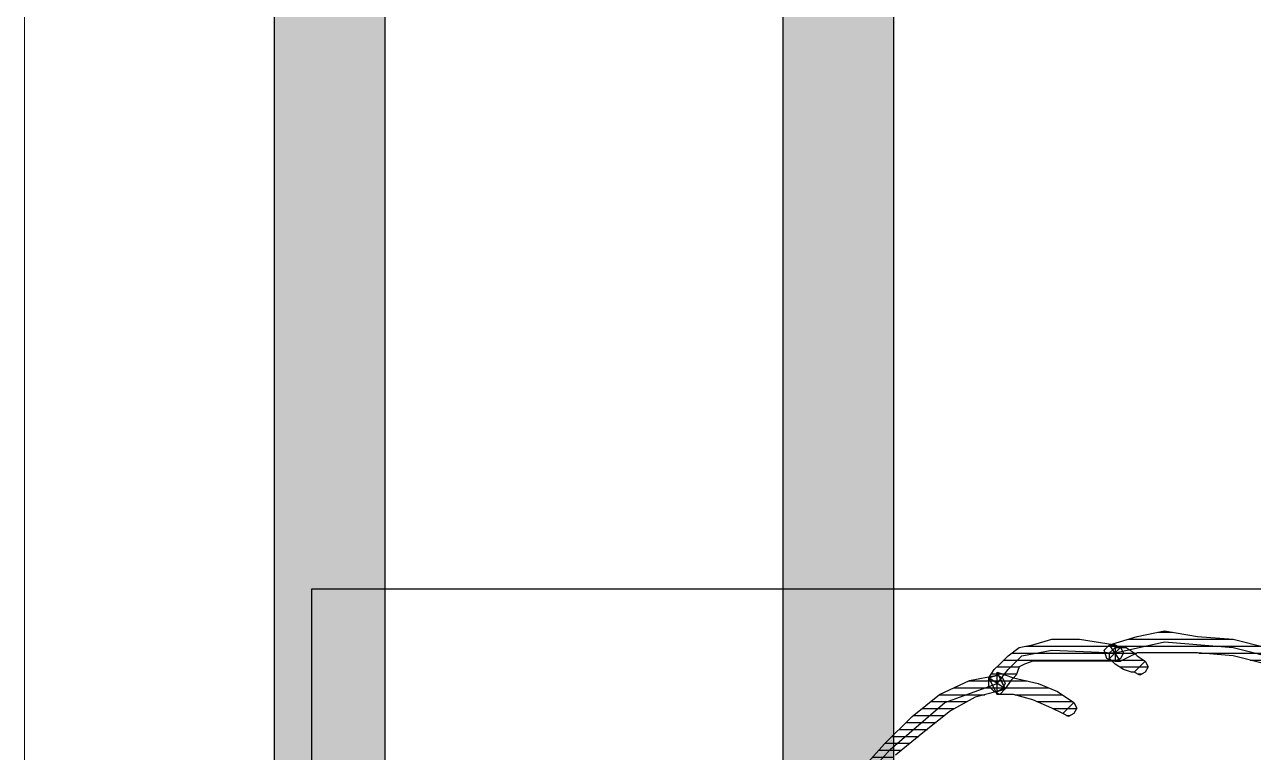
# Model space of a CAD drawing. Extents: x -29316 to 80307, y 54266 to 73016.
# Drawn here: x 21613.97 to 21636.12, y 55467.3 to 55480.42 of the extents above; entities that cross this region are included whole.
import ezdxf

# ---------------------------------------------------------------- set-up
doc = ezdxf.new("R2010")
doc.units = 0
for name, color, linetype in [('İnsan', 50, 'Continuous'), ('mobilya', 107, 'Continuous'), ('OC-Mutfak_Ekipman', 252, 'Continuous')]:
    doc.layers.add(name, color=color, linetype=linetype)
doc.layers.add('PLAN', color=253, linetype='Continuous', lineweight=15)
doc.layers.add('Tezgah', color=7, linetype='Continuous', lineweight=9)
pattern_1 = [(360, (-5108.51305, -673.59423), (1e-16, 0.125), [25])]

# ---------------------------------------------------------------- blocks, each defined once
blk = doc.blocks.new('KULE180')
at = {"layer": 'PLAN'}
h = blk.add_hatch(color=256, dxfattribs=at)
h.dxf.hatch_style = 1
h.paths.add_polyline_path([(35923.748, -112535.869, 0.414209), (35922.749, -112536.869, 0.414214), (35923.749, -112537.869), (36101.749, -112537.869, 0.414214), (36102.749, -112536.869, 0.414214), (36101.749, -112535.869)])
h = blk.add_hatch(color=256, dxfattribs=at)
h.dxf.hatch_style = 1
h.paths.add_polyline_path([(36101.749, -112547.035, 0.414214), (36102.749, -112546.035, 0.414214), (36101.749, -112545.035), (35923.748, -112545.035, 0.414209), (35922.749, -112546.035, 0.414214), (35923.749, -112547.035)])
h.paths.add_polyline_path([(35923.748, -112554.201, 0.414209), (35922.749, -112555.201, 0.414214), (35923.749, -112556.201), (36101.749, -112556.201, 0.414214), (36102.749, -112555.201, 0.414214), (36101.749, -112554.201)])
h.paths.add_polyline_path([(36101.749, -112565.367, 0.414214), (36102.749, -112564.367, 0.414214), (36101.749, -112563.367), (35923.748, -112563.367, 0.414209), (35922.749, -112564.367, 0.414214), (35923.749, -112565.367)])
at = {"layer": 'OC-Mutfak_Ekipman', "lineweight": 15}
blk.add_line((36102.749, -112531.369), (35922.749, -112531.369), dxfattribs=at)
at = {"layer": 'OC-Mutfak_Ekipman'}
for p, q in [((36101.749, -112535.869), (35923.749, -112535.869)), ((35923.749, -112537.869), (36101.749, -112537.869)), ((36101.749, -112545.035), (35923.749, -112545.035)), ((35923.749, -112547.035), (36101.749, -112547.035))]:
    blk.add_line(p, q, dxfattribs=at)
at = {"layer": 'PLAN'}
blk.add_line((35925.749, -112531.369), (36099.749, -112531.369), dxfattribs=at)
blk = doc.blocks.new('A$C2F7A1A77')
at = {"layer": 'mobilya', "color": 3}
blk.add_lwpolyline([(0, 37), (0, 0), (53, 0), (53, 37)], close=True, dxfattribs=at)
blk = doc.blocks.new('InsanKadın')
at = {"layer": 'İnsan'}
h = blk.add_hatch(dxfattribs=at)
h.set_pattern_fill('DC_LINES', scale=0.1, style=0)
h.set_pattern_definition(pattern_1)
edge = h.paths.add_edge_path(flags=0)
edge.add_line((12.499, 1.802), (12.35, 1.852))
edge.add_line((12.35, 1.852), (11.955, 1.951))
edge.add_line((11.955, 1.951), (11.509, 2.199))
edge.add_line((11.509, 2.199), (11.014, 2.597))
edge.add_line((11.014, 2.597), (10.52, 2.994))
edge.add_line((10.52, 2.994), (10.075, 3.491))
edge.add_line((10.075, 3.491), (9.728, 3.938))
edge.add_line((9.728, 3.938), (9.431, 4.286))
edge.add_line((9.431, 4.286), (9.283, 4.484))
edge.add_line((9.283, 4.484), (8.986, 4.286))
edge.add_line((8.986, 4.286), (9.134, 4.087))
edge.add_line((9.134, 4.087), (9.431, 3.739))
edge.add_line((9.431, 3.739), (9.877, 3.292))
edge.add_line((9.877, 3.292), (10.322, 2.795))
edge.add_line((10.322, 2.795), (10.817, 2.299))
edge.add_line((10.817, 2.299), (11.311, 1.901))
edge.add_line((11.311, 1.901), (11.856, 1.653))
edge.add_line((11.856, 1.653), (12.35, 1.554))
edge.add_line((12.35, 1.554), (12.202, 1.603))
edge.add_line((12.202, 1.603), (12.35, 1.554))
edge.add_line((12.35, 1.554), (12.449, 1.603))
edge.add_line((12.449, 1.603), (12.499, 1.703))
edge.add_line((12.499, 1.703), (12.449, 1.802))
edge.add_line((12.449, 1.802), (12.35, 1.852))
h = blk.add_hatch(dxfattribs=at)
h.set_pattern_fill('DC_LINES', scale=0.1, style=0)
h.set_pattern_definition(pattern_1)
edge = h.paths.add_edge_path(flags=0)
edge.add_line((13.538, 2.249), (13.339, 2.15))
edge.add_line((13.339, 2.15), (12.994, 2.001))
edge.add_line((12.994, 2.001), (12.647, 1.901))
edge.add_line((12.647, 1.901), (12.35, 1.901))
edge.add_line((12.35, 1.901), (12.35, 1.504))
edge.add_line((12.35, 1.504), (12.647, 1.603))
edge.add_line((12.647, 1.603), (13.092, 1.703))
edge.add_line((13.092, 1.703), (13.439, 1.852))
edge.add_line((13.439, 1.852), (13.736, 2.05))
h = blk.add_hatch(dxfattribs=at)
h.set_pattern_fill('DC_LINES', scale=0.1, style=0)
h.set_pattern_definition(pattern_1)
edge = h.paths.add_edge_path(flags=0)
edge.add_line((13.736, 2.05), (13.785, 2.15))
edge.add_line((13.785, 2.15), (13.736, 2.249))
edge.add_line((13.736, 2.249), (13.636, 2.299))
edge.add_line((13.636, 2.299), (13.538, 2.249))
h = blk.add_hatch(dxfattribs=at)
h.set_pattern_fill('DC_LINES', scale=0.1, style=0)
h.set_pattern_definition(pattern_1)
edge = h.paths.add_edge_path(flags=0)
edge.add_line((12.35, 1.901), (12.202, 1.603))
edge.add_line((12.202, 1.603), (12.3, 1.454))
edge.add_line((12.3, 1.454), (12.4, 1.355))
edge.add_line((12.4, 1.355), (12.548, 1.206))
edge.add_line((12.548, 1.206), (12.747, 1.057))
edge.add_line((12.747, 1.057), (12.994, 1.007))
edge.add_line((12.994, 1.007), (13.339, 0.908))
edge.add_line((13.339, 0.908), (13.835, 0.908))
edge.add_line((13.835, 0.908), (14.478, 1.007))
edge.add_line((14.478, 1.007), (14.478, 1.305))
edge.add_line((14.478, 1.305), (13.835, 1.305))
edge.add_line((13.835, 1.305), (13.339, 1.305))
edge.add_line((13.339, 1.305), (12.994, 1.305))
edge.add_line((12.994, 1.305), (12.845, 1.355))
edge.add_line((12.845, 1.355), (12.747, 1.404))
edge.add_line((12.747, 1.404), (12.697, 1.554))
edge.add_line((12.697, 1.554), (12.597, 1.653))
edge.add_line((12.597, 1.653), (12.499, 1.802))
edge.add_line((12.499, 1.802), (12.35, 1.504))
edge.add_line((12.35, 1.504), (12.499, 1.802))
edge.add_line((12.499, 1.802), (12.4, 1.901))
edge.add_line((12.4, 1.901), (12.3, 1.852))
edge.add_line((12.3, 1.852), (12.202, 1.752))
edge.add_line((12.202, 1.752), (12.202, 1.603))
h = blk.add_hatch(dxfattribs=at)
h.set_pattern_fill('DC_LINES', scale=0.1, style=0)
h.set_pattern_definition(pattern_1)
edge = h.paths.add_edge_path(flags=0)
edge.add_line((14.577, 1.305), (14.478, 1.305))
edge.add_line((14.478, 1.305), (13.835, 1.305))
edge.add_line((13.835, 1.305), (13.339, 1.305))
edge.add_line((13.339, 1.305), (12.994, 1.305))
edge.add_line((12.994, 1.305), (12.845, 1.355))
edge.add_line((12.845, 1.355), (12.747, 1.404))
edge.add_line((12.747, 1.404), (12.697, 1.554))
edge.add_line((12.697, 1.554), (12.597, 1.653))
edge.add_line((12.597, 1.653), (12.499, 1.802))
edge.add_line((12.499, 1.802), (12.202, 1.603))
edge.add_line((12.202, 1.603), (12.3, 1.454))
edge.add_line((12.3, 1.454), (12.4, 1.355))
edge.add_line((12.4, 1.355), (12.548, 1.206))
edge.add_line((12.548, 1.206), (12.747, 1.057))
edge.add_line((12.747, 1.057), (12.994, 1.007))
edge.add_line((12.994, 1.007), (13.339, 0.908))
edge.add_line((13.339, 0.908), (13.835, 0.908))
edge.add_line((13.835, 0.908), (14.478, 1.007))
edge.add_line((14.478, 1.007), (14.379, 1.007))
edge.add_line((14.379, 1.007), (14.478, 1.007))
edge.add_line((14.478, 1.007), (14.577, 1.057))
edge.add_line((14.577, 1.057), (14.627, 1.156))
edge.add_line((14.627, 1.156), (14.577, 1.255))
edge.add_line((14.577, 1.255), (14.478, 1.305))
h = blk.add_hatch(dxfattribs=at)
h.set_pattern_fill('DC_LINES', scale=0.1, style=0)
h.set_pattern_definition(pattern_1)
edge = h.paths.add_edge_path(flags=0)
edge.add_line((14.478, 1.007), (14.379, 1.007))
edge.add_line((14.379, 1.007), (14.874, 0.858))
edge.add_line((14.874, 0.858), (15.369, 0.759))
edge.add_line((15.369, 0.759), (15.963, 0.858))
edge.add_line((15.963, 0.858), (16.605, 0.908))
edge.add_line((16.605, 0.908), (17.199, 1.057))
edge.add_line((17.199, 1.057), (17.842, 1.206))
edge.add_line((17.842, 1.206), (18.386, 1.404))
edge.add_line((18.386, 1.404), (18.782, 1.554))
edge.add_line((18.782, 1.554), (18.683, 1.852))
edge.add_line((18.683, 1.852), (18.288, 1.703))
edge.add_line((18.288, 1.703), (17.743, 1.504))
edge.add_line((17.743, 1.504), (17.199, 1.355))
edge.add_line((17.199, 1.355), (16.605, 1.206))
edge.add_line((16.605, 1.206), (15.963, 1.156))
edge.add_line((15.963, 1.156), (15.369, 1.156))
edge.add_line((15.369, 1.156), (14.874, 1.156))
edge.add_line((14.874, 1.156), (14.577, 1.305))
edge.add_line((14.577, 1.305), (14.478, 1.305))
edge.add_line((14.478, 1.305), (14.577, 1.305))
edge.add_line((14.577, 1.305), (14.428, 1.305))
edge.add_line((14.428, 1.305), (14.33, 1.255))
edge.add_line((14.33, 1.255), (14.28, 1.106))
edge.add_line((14.28, 1.106), (14.379, 1.007))
h = blk.add_hatch(dxfattribs=at)
h.set_pattern_fill('DC_LINES', scale=0.1, style=0)
h.set_pattern_definition(pattern_1)
edge = h.paths.add_edge_path(flags=0)
edge.add_line((18.683, 1.852), (18.288, 1.703))
edge.add_line((18.288, 1.703), (17.743, 1.504))
edge.add_line((17.743, 1.504), (17.199, 1.355))
edge.add_line((17.199, 1.355), (16.605, 1.206))
edge.add_line((16.605, 1.206), (15.963, 1.156))
edge.add_line((15.963, 1.156), (15.369, 1.156))
edge.add_line((15.369, 1.156), (14.874, 1.156))
edge.add_line((14.874, 1.156), (14.577, 1.305))
edge.add_line((14.577, 1.305), (14.379, 1.007))
edge.add_line((14.379, 1.007), (14.874, 0.858))
edge.add_line((14.874, 0.858), (15.369, 0.759))
edge.add_line((15.369, 0.759), (15.963, 0.858))
edge.add_line((15.963, 0.858), (16.605, 0.908))
edge.add_line((16.605, 0.908), (17.199, 1.057))
edge.add_line((17.199, 1.057), (17.842, 1.206))
edge.add_line((17.842, 1.206), (18.386, 1.404))
edge.add_line((18.386, 1.404), (18.782, 1.554))
h = blk.add_hatch(dxfattribs=at)
h.set_pattern_fill('DC_LINES', scale=0.1, style=0)
h.set_pattern_definition(pattern_1)
edge = h.paths.add_edge_path(flags=0)
edge.add_line((15.022, 1.305), (15.072, 1.404))
edge.add_line((15.072, 1.404), (15.022, 1.504))
edge.add_line((15.022, 1.504), (14.923, 1.554))
edge.add_line((14.923, 1.554), (14.824, 1.504))
h = blk.add_hatch(dxfattribs=at)
h.set_pattern_fill('DC_LINES', scale=0.1, style=0)
h.set_pattern_definition(pattern_1)
edge = h.paths.add_edge_path(flags=0)
edge.add_line((14.824, 1.504), (14.775, 1.504))
edge.add_line((14.775, 1.504), (14.627, 1.454))
edge.add_line((14.627, 1.454), (14.478, 1.355))
edge.add_line((14.478, 1.355), (14.379, 1.255))
edge.add_line((14.379, 1.255), (14.577, 1.057))
edge.add_line((14.577, 1.057), (14.675, 1.057))
edge.add_line((14.675, 1.057), (14.824, 1.156))
edge.add_line((14.824, 1.156), (14.874, 1.206))
edge.add_line((14.874, 1.206), (15.022, 1.305))
at = {"layer": 'İnsan', "color": 7}
for p, q in [((9.58, 3.839), (10.421, 2.895)), ((10.421, 2.895), (11.411, 2.05)), ((11.411, 2.05), (12.35, 1.703)), ((12.35, 1.703), (12.548, 1.454)), ((12.548, 1.454), (12.796, 1.206)), ((16.605, 1.057), (17.793, 1.355)), ((12.796, 1.206), (13.339, 1.106)), ((13.339, 1.106), (14.478, 1.156)), ((14.478, 1.156), (15.369, 0.957)), ((15.369, 0.957), (16.605, 1.057))]:
    blk.add_line(p, q, dxfattribs=at)
at = {"layer": 'İnsan', "color": 7, "flags": 128}
for points in [[(9.877, 3.292), (10.322, 2.795), (10.817, 2.299), (11.311, 1.901), (11.856, 1.653), (12.35, 1.554), (12.202, 1.603), (12.35, 1.554), (12.449, 1.603), (12.499, 1.703), (12.449, 1.802), (12.35, 1.852), (12.499, 1.802), (12.499, 1.802), (12.35, 1.852), (11.955, 1.951), (11.509, 2.199), (11.014, 2.597), (10.52, 2.994)], [(17.199, 1.355), (16.605, 1.206), (15.963, 1.156), (15.369, 1.156), (14.874, 1.156), (14.577, 1.305), (14.478, 1.305), (14.577, 1.305), (14.428, 1.305), (14.33, 1.255), (14.28, 1.106), (14.379, 1.007), (14.478, 1.007), (14.478, 1.007), (14.379, 1.007), (14.874, 0.858), (15.369, 0.759), (15.963, 0.858), (16.605, 0.908), (17.199, 1.057)]]:
    blk.add_lwpolyline(points, dxfattribs=at)
for points in [[(13.538, 2.249), (13.339, 2.15), (12.994, 2.001), (12.647, 1.901), (12.35, 1.901), (12.35, 1.504), (12.647, 1.603), (13.092, 1.703), (13.439, 1.852), (13.736, 2.05), (13.538, 2.249)], [(13.736, 2.05), (13.785, 2.15), (13.736, 2.249), (13.636, 2.299), (13.538, 2.249), (13.736, 2.05)], [(12.35, 1.901), (12.202, 1.603), (12.3, 1.454), (12.4, 1.355), (12.548, 1.206), (12.747, 1.057), (12.994, 1.007), (13.339, 0.908), (13.835, 0.908), (14.478, 1.007), (14.478, 1.305), (13.835, 1.305), (13.339, 1.305), (12.994, 1.305), (12.845, 1.355), (12.747, 1.404), (12.697, 1.554), (12.597, 1.653), (12.499, 1.802), (12.35, 1.504), (12.499, 1.802), (12.4, 1.901), (12.3, 1.852), (12.202, 1.752), (12.202, 1.603), (12.35, 1.901)], [(14.577, 1.305), (14.478, 1.305), (13.835, 1.305), (13.339, 1.305), (12.994, 1.305), (12.845, 1.355), (12.747, 1.404), (12.697, 1.554), (12.597, 1.653), (12.499, 1.802), (12.202, 1.603), (12.3, 1.454), (12.4, 1.355), (12.548, 1.206), (12.747, 1.057), (12.994, 1.007), (13.339, 0.908), (13.835, 0.908), (14.478, 1.007), (14.379, 1.007), (14.478, 1.007), (14.577, 1.057), (14.627, 1.156), (14.577, 1.255), (14.478, 1.305), (14.577, 1.305)], [(18.683, 1.852), (18.683, 1.852), (18.288, 1.703), (17.743, 1.504), (17.199, 1.355), (16.605, 1.206), (15.963, 1.156), (15.369, 1.156), (14.874, 1.156), (14.577, 1.305), (14.379, 1.007), (14.874, 0.858), (15.369, 0.759), (15.963, 0.858), (16.605, 0.908), (17.199, 1.057), (17.842, 1.206), (18.386, 1.404), (18.782, 1.554), (18.782, 1.554), (18.683, 1.852)], [(15.022, 1.305), (15.072, 1.404), (15.022, 1.504), (14.923, 1.554), (14.824, 1.504), (15.022, 1.305)], [(14.824, 1.504), (14.775, 1.504), (14.627, 1.454), (14.478, 1.355), (14.379, 1.255), (14.577, 1.057), (14.675, 1.057), (14.824, 1.156), (14.874, 1.206), (15.022, 1.305), (14.824, 1.504)], [(14.379, 1.255), (14.379, 1.156), (14.428, 1.106), (14.478, 1.057), (14.577, 1.057), (14.379, 1.255)]]:
    blk.add_lwpolyline(points, close=True, dxfattribs=at)
at = {"layer": 'İnsan', "color": 7, "rotation": 270}
blk.add_blockref('A$C2F7A1A77', (0, 53), dxfattribs=at)

msp = doc.modelspace()

# ---------------------------------------------------------------- block references
at = {"layer": 'PLAN', "rotation": 90}
msp.add_blockref('KULE180', (-90917.396, 19447.892), dxfattribs=at)
at = {"layer": 'Tezgah', "xscale": -1, "rotation": 180}
msp.add_blockref('InsanKadın', (21619.151, 55470.252), dxfattribs=at)

doc.saveas('drawing.dxf')
